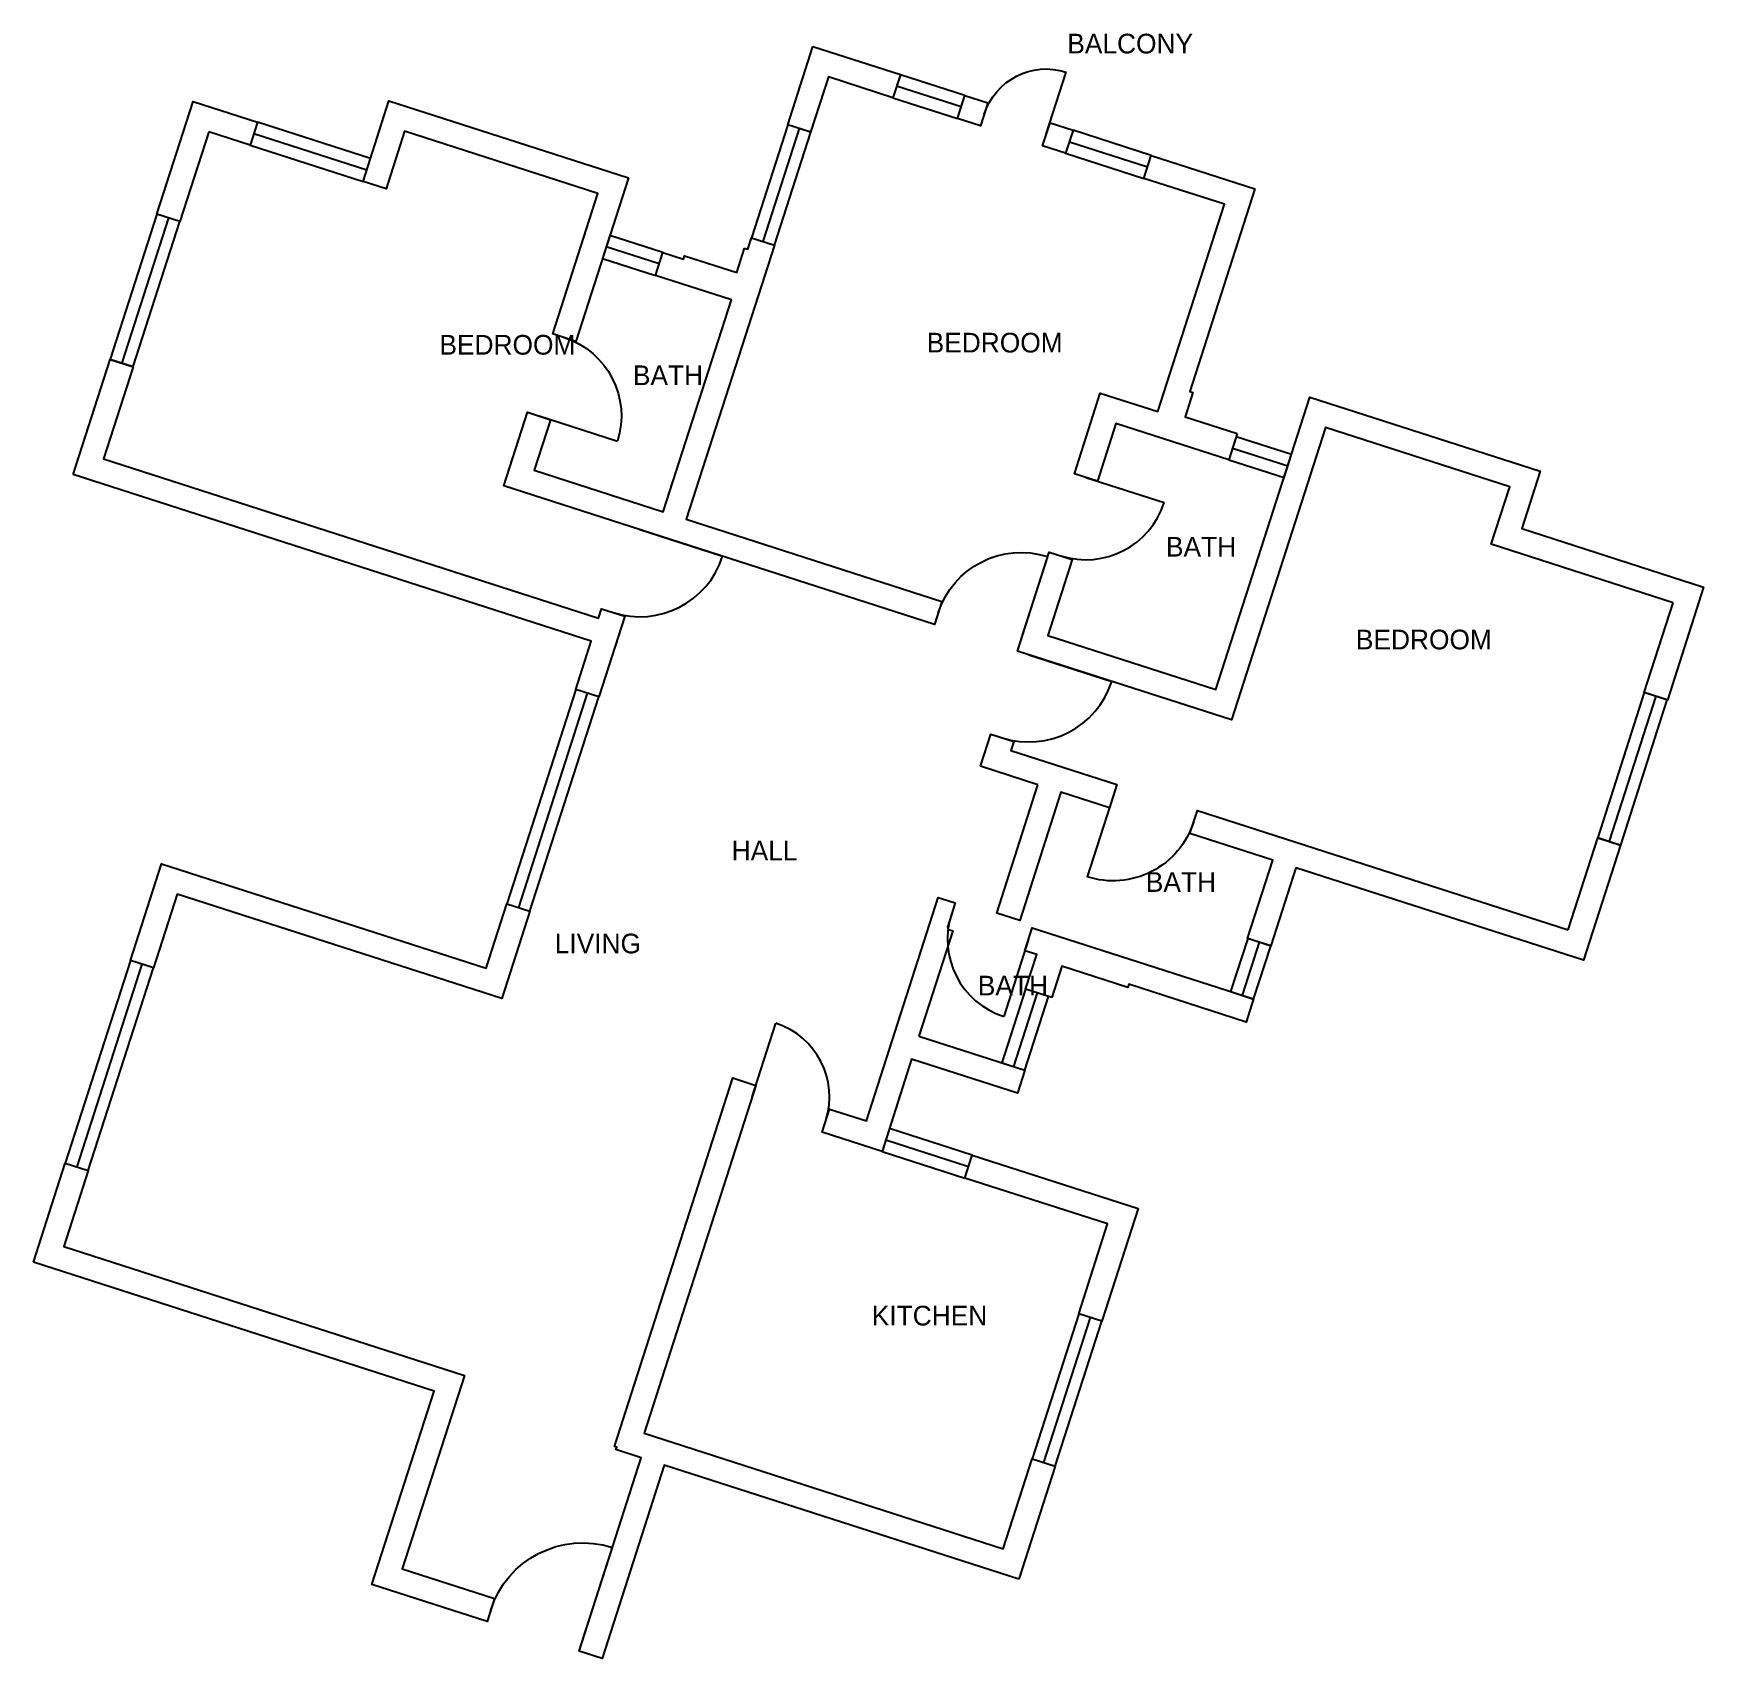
# Model space of a CAD drawing. Header units: metres. Extents: x 512254 to 512404, y 4012761 to 4012942.
# Drawn here: x 512385.16 to 512403.83, y 4012761.5 to 4012779.66 of the extents above.
import ezdxf

# ---------------------------------------------------------------- set-up
doc = ezdxf.new("R2010")
doc.units = ezdxf.units.M
for name, color, linetype in [('A-WALL-EXT', 7, 'Continuous'), ('A-WIND', 7, 'Continuous'), ('ROOM-NAMES', 7, 'Continuous')]:
    doc.layers.add(name, color=color, linetype=linetype)

# ---------------------------------------------------------------- blocks, each defined once
blk = doc.blocks.new('A$C5EED0057')
blk.add_line((0, 0), (0, 0.865))
blk.add_arc((0, 0), 0.865, 0, 90)
blk = doc.blocks.new('A$C5EED005F')
blk.add_line((0, 0), (0, 0.946))
blk.add_arc((0, 0), 0.946, 0, 90)
blk = doc.blocks.new('A$C5EED0061')
blk.add_line((0, 0), (0, 0.973))
blk.add_arc((0, 0), 0.973, 0, 90)
blk = doc.blocks.new('A$C5EED005C')
blk.add_line((0, 0), (0, 0.919))
blk.add_arc((0, 0), 0.919, 0, 90)
blk = doc.blocks.new('A$C5EED0049')
blk.add_line((0, 0), (0, 0.73))
blk.add_arc((0, 0), 0.73, 0, 90)
blk = doc.blocks.new('A$C5EED005A')
blk.add_line((0, 0), (0, 0.905))
blk.add_arc((0, 0), 0.905, 0, 90)
blk = doc.blocks.new('A$C5EED006C')
blk.add_line((0, 0), (0, 1.082))
blk.add_arc((0, 0), 1.082, 0, 90)
blk = doc.blocks.new('WIN-170')
blk.add_line((0, 0), (1.703, 0))
blk.add_lwpolyline([(0, -0.135), (1.703, -0.135), (1.703, 0.135), (0, 0.135)], close=True)
blk = doc.blocks.new('WIN-132')
blk.add_line((0, 0), (1.325, 0))
blk.add_lwpolyline([(0, -0.135), (1.325, -0.135), (1.325, 0.135), (0, 0.135)], close=True)
blk = doc.blocks.new('WIN-238')
blk.add_line((0, 0), (2.379, 0))
blk.add_lwpolyline([(0, -0.135), (2.379, -0.135), (2.379, 0.135), (0, 0.135)], close=True)
blk = doc.blocks.new('WIN-062')
blk.add_line((0, 0), (0.622, 0))
blk.add_lwpolyline([(0, -0.135), (0.622, -0.135), (0.622, 0.135), (0, 0.135)], close=True)
blk = doc.blocks.new('WIN-251')
blk.add_line((0, 0), (2.515, 0))
blk.add_lwpolyline([(0, -0.135), (2.515, -0.135), (2.515, 0.135), (0, 0.135)], close=True)
blk = doc.blocks.new('WIN-076')
blk.add_line((0, 0), (0.757, 0))
blk.add_lwpolyline([(0, -0.135), (0.757, -0.135), (0.757, 0.135), (0, 0.135)], close=True)
blk = doc.blocks.new('WIN-092')
blk.add_line((0, 0), (0.919, 0))
blk.add_lwpolyline([(0, -0.135), (0.919, -0.135), (0.919, 0.135), (0, 0.135)], close=True)
blk = doc.blocks.new('WIN-097')
blk.add_line((0, 0), (0.973, 0))
blk.add_lwpolyline([(0, -0.135), (0.973, -0.135), (0.973, 0.135), (0, 0.135)], close=True)
blk = doc.blocks.new('WIN-065')
blk.add_line((0, 0), (0.649, 0))
blk.add_lwpolyline([(0, -0.135), (0.649, -0.135), (0.649, 0.135), (0, 0.135)], close=True)
blk = doc.blocks.new('WIN-087')
blk.add_line((0, 0), (0.865, 0))
blk.add_lwpolyline([(0, -0.135), (0.865, -0.135), (0.865, 0.135), (0, 0.135)], close=True)

msp = doc.modelspace()

# ---------------------------------------------------------------- linework, layer by layer
at = {"layer": 'A-WALL-EXT'}
for points in [[(512393.87, 4012779.513), (512394.849, 4012779.199), (512394.766, 4012778.941), (512394.045, 4012779.173), (512393.846, 4012778.555), (512393.589, 4012778.638)], [(512395.827, 4012778.884), (512395.744, 4012778.627), (512395.487, 4012778.709), (512395.569, 4012778.967)], [(512387.117, 4012778.56), (512386.794, 4012777.556), (512386.537, 4012777.639), (512386.942, 4012778.9), (512387.663, 4012778.669), (512387.58, 4012778.411)], [(512391.808, 4012778.046), (512391.221, 4012776.218), (512390.963, 4012776.301), (512391.468, 4012777.871), (512389.306, 4012778.566), (512389.099, 4012777.923), (512388.842, 4012778.006), (512389.131, 4012778.907)], [(512396.439, 4012778.403), (512396.522, 4012778.661), (512396.779, 4012778.578), (512396.696, 4012778.321)], [(512398.614, 4012775.187), (512398.52, 4012774.894), (512397.259, 4012775.3), (512397.052, 4012774.656), (512396.794, 4012774.739), (512397.084, 4012775.64), (512397.728, 4012775.433), (512398.472, 4012777.75), (512397.572, 4012778.039), (512397.654, 4012778.297), (512398.813, 4012777.924), (512398.084, 4012775.659), (512398.12, 4012775.648), (512398.032, 4012775.374)], [(512393.106, 4012777.259), (512393.142, 4012777.248), (512393.184, 4012777.377), (512393.441, 4012777.294), (512392.456, 4012774.231), (512395.313, 4012773.312), (512395.231, 4012773.055), (512390.417, 4012774.602), (512390.682, 4012775.426), (512390.939, 4012775.343), (512390.757, 4012774.777), (512392.199, 4012774.314), (512392.96, 4012776.682), (512392.111, 4012776.955), (512392.193, 4012777.212), (512392.425, 4012777.138), (512392.437, 4012777.173), (512393.019, 4012776.986)], [(512385.602, 4012774.73), (512386.016, 4012776.017), (512386.273, 4012775.935), (512385.942, 4012774.905), (512391.476, 4012773.126), (512391.509, 4012773.229), (512391.767, 4012773.146), (512391.477, 4012772.245), (512391.22, 4012772.328), (512391.393, 4012772.868)], [(512403.488, 4012773.297), (512401.454, 4012773.951), (512401.661, 4012774.594), (512399.602, 4012775.256), (512398.551, 4012771.987), (512396.157, 4012772.757), (512396.513, 4012773.864), (512396.771, 4012773.781), (512396.497, 4012772.931), (512398.376, 4012772.327), (512399.427, 4012775.596), (512402.002, 4012774.769), (512401.795, 4012774.125), (512403.828, 4012773.472), (512403.423, 4012772.21), (512403.165, 4012772.293)], [(512396.387, 4012771.263), (512395.743, 4012771.47), (512395.859, 4012771.83), (512396.117, 4012771.747), (512396.084, 4012771.644), (512397.268, 4012771.264), (512397.185, 4012771.006), (512396.644, 4012771.18), (512396.183, 4012769.745), (512395.926, 4012769.828)], [(512402.313, 4012769.642), (512402.644, 4012770.671), (512402.901, 4012770.589), (512402.487, 4012769.302), (512399.27, 4012770.336), (512398.989, 4012769.461), (512398.731, 4012769.544), (512399.013, 4012770.419), (512398.086, 4012770.717), (512398.169, 4012770.974)], [(512390.707, 4012769.851), (512390.393, 4012768.873), (512386.763, 4012770.04), (512386.499, 4012769.216), (512386.241, 4012769.299), (512386.589, 4012770.38), (512390.218, 4012769.213), (512390.45, 4012769.934)], [(512395.057, 4012768.453), (512396.242, 4012768.072), (512396.159, 4012767.815), (512394.975, 4012768.195), (512394.644, 4012767.166), (512393.974, 4012767.381), (512394.057, 4012767.638), (512394.469, 4012767.506), (512395.272, 4012770.003), (512395.461, 4012769.942), (512395.378, 4012769.684), (512395.377, 4012769.681), (512395.377, 4012769.678), (512395.377, 4012769.675), (512395.377, 4012769.671), (512395.377, 4012769.668), (512395.378, 4012769.665), (512395.379, 4012769.661), (512395.38, 4012769.658), (512395.382, 4012769.656), (512395.384, 4012769.653), (512395.386, 4012769.65), (512395.389, 4012769.648), (512395.391, 4012769.646), (512395.394, 4012769.644), (512395.397, 4012769.643), (512395.4, 4012769.642), (512395.436, 4012769.63)], [(512396.542, 4012768.884), (512396.249, 4012768.978), (512396.373, 4012769.365), (512396.24, 4012769.407), (512396.322, 4012769.665), (512398.798, 4012768.869), (512398.715, 4012768.611), (512397.403, 4012769.034), (512397.391, 4012768.998), (512396.655, 4012769.235)], [(512396.174, 4012762.385), (512392.21, 4012763.66), (512391.515, 4012761.497), (512391.257, 4012761.58), (512391.953, 4012763.742), (512391.669, 4012763.833), (512391.678, 4012763.859), (512391.652, 4012763.867), (512392.976, 4012767.986), (512393.234, 4012767.903), (512391.984, 4012764.016), (512395.999, 4012762.725), (512396.322, 4012763.729), (512396.58, 4012763.646)], [(512385.157, 4012765.927), (512385.513, 4012767.034), (512385.77, 4012766.951), (512385.497, 4012766.102), (512389.976, 4012764.662), (512389.281, 4012762.5), (512390.311, 4012762.169), (512390.228, 4012761.911), (512388.941, 4012762.325), (512389.636, 4012764.487)], [(512395.57, 4012766.868), (512395.653, 4012767.125), (512397.506, 4012766.529), (512397.101, 4012765.268), (512396.844, 4012765.351), (512397.166, 4012766.355)]]:
    msp.add_lwpolyline(points, close=True, dxfattribs=at)

# ---------------------------------------------------------------- block references
at = {"yscale": -1}
for name, p, rotation in [('A$C5EED0049', (512396.48, 4012778.532), 162.17734460843917), ('A$C5EED005C', (512390.811, 4012775.385), 72.17734460843917), ('A$C5EED0061', (512396.199, 4012772.886), 162.17734460843917), ('A$C5EED005F', (512397.226, 4012771.135), -17.82265539156083), ('A$C5EED006C', (512391.299, 4012761.709), 162.17734460843917)]:
    msp.add_blockref(name, p, dxfattribs=dict(at, rotation=rotation))
for name, p, rotation in [('A$C5EED005C', (512396.923, 4012774.697), -107.82265539156083), ('A$C5EED0061', (512391.936, 4012774.114), -107.82265539156083), ('A$C5EED0061', (512396.286, 4012772.715), -107.82265539156083), ('A$C5EED005A', (512396.281, 4012769.536), -197.82265539156083), ('A$C5EED0057', (512393.192, 4012767.774), -17.822655391560943)]:
    msp.add_blockref(name, p, dxfattribs=dict(rotation=rotation))
at = {"layer": 'A-WIND'}
for name, p, rotation in [('WIN-076', (512395.528, 4012778.838), -197.82265539156083), ('WIN-132', (512387.622, 4012778.54), -17.82265539156083), ('WIN-132', (512393.718, 4012778.597), -107.82265539156083), ('WIN-092', (512396.738, 4012778.449), -17.82265539156083), ('WIN-170', (512386.666, 4012777.598), -107.82265539156083), ('WIN-062', (512392.152, 4012777.083), -197.82265539156083), ('WIN-065', (512399.179, 4012774.824), -197.82265539156083), ('WIN-251', (512391.348, 4012772.286), -107.82265539156083), ('WIN-170', (512403.294, 4012772.252), -107.82265539156083), ('WIN-062', (512398.86, 4012769.502), -107.82265539156083), ('WIN-238', (512386.37, 4012769.258), -107.82265539156083), ('WIN-087', (512396.378, 4012768.937), -107.82265539156083), ('WIN-097', (512394.685, 4012767.294), -17.82265539156083), ('WIN-170', (512396.972, 4012765.309), -107.82265539156083)]:
    msp.add_blockref(name, p, dxfattribs=dict(at, rotation=rotation))

# ---------------------------------------------------------------- texts
at = {"layer": 'ROOM-NAMES'}
for s, p in [('BALCONY', (512396.715, 4012779.436)), ('BEDROOM', (512395.143, 4012776.094)), ('BEDROOM', (512389.696, 4012776.07)), ('BATH', (512391.859, 4012775.729)), ('BATH', (512397.818, 4012773.813)), ('BEDROOM', (512399.941, 4012772.776)), ('HALL', (512392.963, 4012770.418)), ('BATH', (512397.593, 4012770.066)), ('LIVING', (512390.985, 4012769.379)), ('BATH', (512395.715, 4012768.909)), ('KITCHEN', (512394.529, 4012765.22))]:
    msp.add_text(s, height=0.22, dxfattribs=at).set_placement(p)

doc.saveas('drawing.dxf')
